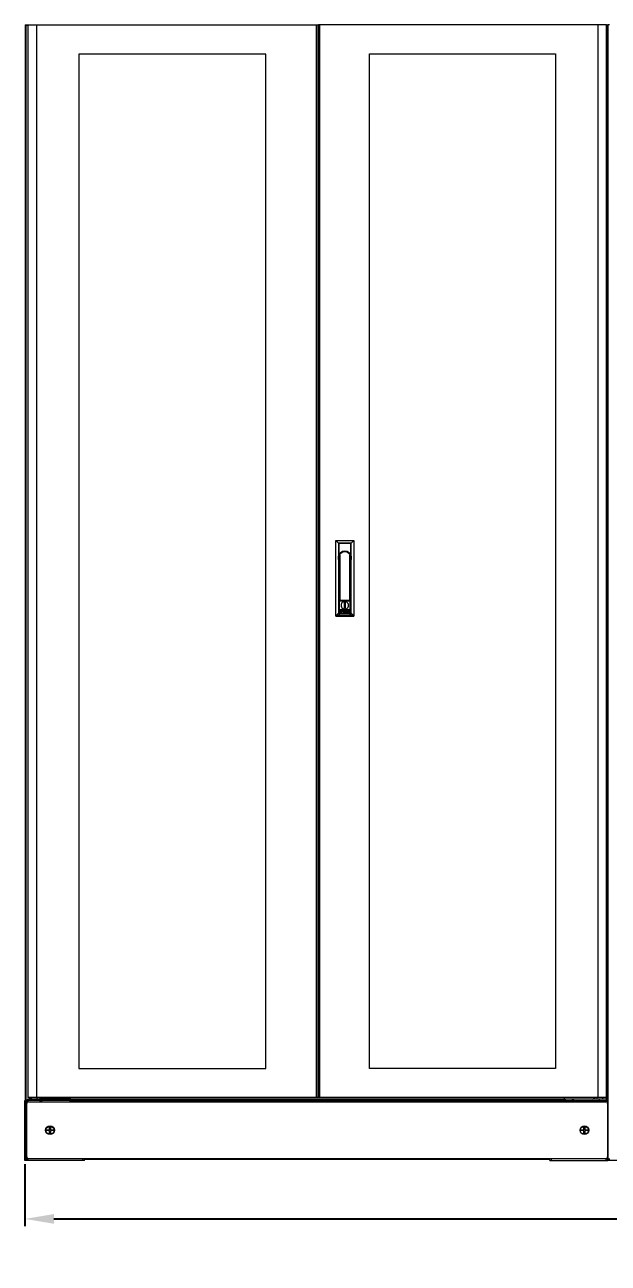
# Model space of a CAD drawing. Header units: millimetres. Extents: x 0 to 299, y -18 to 194.
# Drawn here: x 0 to 99.9, y -17.6 to 194.4 of the extents above; entities that cross this region are included whole.
import ezdxf

# ---------------------------------------------------------------- set-up
doc = ezdxf.new("R2010")
doc.units = ezdxf.units.MM
for name, color, linetype in [('2401-00329-M6-16TMHO_0', 7, 'Continuous'), ('2404-00056_0', 7, 'Continuous'), ('4204-00441-MS731-1_0', 7, 'Continuous'), ('4212-06592_0', 7, 'Continuous'), ('4212-06603_1_0', 7, 'Continuous'), ('4212-06603_1_MIR_0', 7, 'Continuous'), ('4212-06603_2_0', 7, 'Continuous'), ('4212-06603_2_MIR_0', 7, 'Continuous'), ('4212-06607_0', 7, 'Continuous'), ('4212-06611_0', 7, 'Continuous'), ('4212-06613_3_0', 7, 'Continuous'), ('4212-06615_1_0', 7, 'Continuous'), ('4212-06616_1_0', 7, 'Continuous'), ('4212-14520_0', 7, 'Continuous'), ('4212-14541_0', 7, 'Continuous'), ('4212-14559_1_0', 7, 'Continuous'), ('4212-14578_1_0', 7, 'Continuous'), ('4212-15502_0', 7, 'Continuous')]:
    doc.layers.add(name, color=color, linetype=linetype)
doc.styles.get("Standard").update_dxf_attribs({"font": 'arial.ttf'})
doc.dimstyles.new('ISO-25', dxfattribs={"dimtxt": 2.5, "dimasz": 2.5, "dimexe": 1.25, "dimexo": 0.625, "dimtad": 1, "dimtxsty": 'Standard', "dimcen": 2.5, "dimadec": 0, "dimazin": 0, "dimtfac": 1, "dimtmove": 0, "dimatfit": 3, "dimfxl": 1, "dimarcsym": 0})

# ---------------------------------------------------------------- blocks, each defined once
blk = doc.blocks.new('*D10')
at = {"color": 0, "lineweight": -2, "transparency": 16777216}
for p, q in [((0, -0.62), (0, -11.26)), ((299.19, -0.62), (299.19, -11.26)), ((5, -10.01), (134.78, -10.01)), ((294.19, -10.01), (164.41, -10.01))]:
    blk.add_line(p, q, dxfattribs=at)
at = {"color": 0, "transparency": 16777216}
for points in [[(5, -9.17), (5, -10.84), (0, -10.01)], [(294.19, -9.17), (294.19, -10.84), (299.19, -10.01)]]:
    blk.add_solid(points, dxfattribs=at)
at = {"layer": 'Defpoints', "color": 0, "transparency": 16777216}
for p in [(0, 0), (299.19, 0), (299.19, -10.01)]:
    blk.add_point(p, dxfattribs=at)
at = {"color": 0, "transparency": 16777216, "insert": (149.6, -10.01), "char_height": 5, "attachment_point": 5, "rotation": 1}
blk.add_mtext('3000 mm', dxfattribs=at)

msp = doc.modelspace()

# ---------------------------------------------------------------- linework, layer by layer
at = {"layer": '2401-00329-M6-16TMHO_0', "color": 7, "linetype": 'Continuous', "lineweight": 18}
for p, q in [((3.723, 5.101), (3.723, 5.251)), ((3.723, 5.251), (4.245, 5.251)), ((4.245, 5.101), (3.723, 5.101)), ((4.245, 5.251), (4.245, 5.773)), ((4.245, 5.773), (4.395, 5.773)), ((4.245, 4.579), (4.245, 5.101)), ((4.395, 4.579), (4.245, 4.579)), ((4.395, 5.773), (4.395, 5.251)), ((4.395, 5.251), (4.917, 5.251)), ((4.395, 5.101), (4.395, 4.579)), ((4.917, 5.101), (4.395, 5.101)), ((4.917, 5.251), (4.917, 5.101)), ((95.199, 5.251), (95.722, 5.251)), ((95.199, 5.101), (95.199, 5.251)), ((95.722, 5.101), (95.199, 5.101)), ((95.722, 5.773), (95.871, 5.773)), ((95.722, 5.251), (95.722, 5.773)), ((95.722, 4.579), (95.722, 5.101)), ((95.871, 4.579), (95.722, 4.579)), ((95.871, 5.773), (95.871, 5.251)), ((95.871, 5.251), (96.394, 5.251)), ((96.394, 5.101), (95.871, 5.101)), ((95.871, 5.101), (95.871, 4.579)), ((96.394, 5.251), (96.394, 5.101))]:
    msp.add_line(p, q, dxfattribs=at)
for centre in [(4.32, 5.176), (95.796, 5.176)]:
    msp.add_circle(centre, 0.697, dxfattribs=at)
at = {"layer": '2404-00056_0', "color": 7, "linetype": 'Continuous', "lineweight": 18}
for centre in [(4.32, 5.176), (95.796, 5.176)]:
    msp.add_circle(centre, 0.747, dxfattribs=at)
at = {"layer": '4204-00441-MS731-1_0', "color": 7, "linetype": 'Continuous', "lineweight": 18}
for p, q in [((53.244, 93.194), (53.244, 106.134)), ((53.759, 105.618), (53.244, 106.134)), ((53.244, 106.134), (56.329, 106.134)), ((53.262, 93.243), (53.262, 106.115)), ((53.262, 106.115), (56.311, 106.115)), ((55.814, 105.618), (56.329, 106.134)), ((56.311, 106.115), (56.311, 93.243)), ((56.329, 106.134), (56.329, 93.194)), ((53.728, 105.65), (53.728, 103.583)), ((55.845, 105.65), (53.728, 105.65)), ((53.759, 105.618), (53.759, 103.652)), ((55.814, 105.618), (53.759, 105.618)), ((55.814, 103.652), (55.814, 105.618)), ((55.845, 103.583), (55.845, 105.65)), ((53.741, 93.722), (53.741, 102.681)), ((53.791, 93.393), (53.791, 102.582)), ((53.841, 102.595), (53.841, 103.446)), ((53.891, 103.557), (53.891, 95.981)), ((53.94, 103.587), (53.94, 95.981)), ((55.632, 95.981), (55.632, 103.587)), ((55.682, 95.981), (55.682, 103.557)), ((55.732, 102.595), (55.732, 103.446)), ((55.782, 102.582), (55.782, 93.393)), ((55.832, 102.681), (55.832, 93.722)), ((53.94, 95.981), (53.891, 95.981)), ((53.891, 93.393), (53.891, 95.732)), ((55.682, 95.732), (53.891, 95.732)), ((53.99, 95.931), (53.99, 95.881)), ((53.99, 95.931), (55.583, 95.931)), ((53.99, 95.881), (55.583, 95.881)), ((54.712, 94.527), (54.712, 95.503)), ((54.712, 95.503), (54.861, 95.503)), ((54.712, 95.493), (54.861, 95.493)), ((54.861, 95.503), (54.861, 94.527)), ((55.583, 95.931), (55.583, 95.881)), ((55.632, 95.981), (55.682, 95.981)), ((55.682, 93.393), (55.682, 95.732)), ((53.262, 93.243), (53.741, 93.722)), ((53.293, 93.212), (53.765, 93.684)), ((53.791, 93.393), (55.782, 93.393)), ((55.682, 94.239), (53.891, 94.239)), ((53.891, 93.701), (55.682, 93.701)), ((54.085, 93.789), (54.085, 94.18)), ((54.085, 94.18), (54.281, 94.18)), ((54.134, 93.789), (54.085, 93.789)), ((54.134, 94.139), (54.134, 94.014)), ((54.289, 94.139), (54.134, 94.139)), ((54.134, 94.014), (54.289, 94.014)), ((54.134, 93.964), (54.134, 93.789)), ((54.281, 93.964), (54.134, 93.964)), ((54.281, 94.18), (54.321, 94.172)), ((54.321, 93.972), (54.281, 93.964)), ((54.313, 94.13), (54.289, 94.139)), ((54.289, 94.014), (54.313, 94.022)), ((54.33, 94.114), (54.313, 94.13)), ((54.313, 94.022), (54.33, 94.039)), ((54.321, 94.172), (54.354, 94.147)), ((54.354, 93.997), (54.321, 93.972)), ((54.338, 94.089), (54.33, 94.114)), ((54.33, 94.039), (54.338, 94.064)), ((54.338, 94.064), (54.338, 94.089)), ((54.354, 94.147), (54.379, 94.114)), ((54.379, 94.031), (54.354, 93.997)), ((54.379, 94.114), (54.387, 94.089)), ((54.387, 94.055), (54.379, 94.031)), ((54.387, 94.089), (54.387, 94.055)), ((54.452, 94.18), (54.452, 93.922)), ((54.501, 94.18), (54.452, 94.18)), ((54.452, 93.922), (54.46, 93.881)), ((54.46, 93.881), (54.476, 93.847)), ((54.476, 93.847), (54.509, 93.814)), ((54.501, 93.922), (54.501, 94.18)), ((54.509, 93.889), (54.501, 93.922)), ((54.525, 93.864), (54.509, 93.889)), ((54.509, 93.814), (54.542, 93.797)), ((54.55, 93.847), (54.525, 93.864)), ((54.542, 93.797), (54.582, 93.789)), ((54.582, 93.839), (54.55, 93.847)), ((54.615, 93.839), (54.582, 93.839)), ((54.582, 93.789), (54.615, 93.789)), ((54.647, 93.847), (54.615, 93.839)), ((54.615, 93.789), (54.656, 93.797)), ((54.672, 93.864), (54.647, 93.847)), ((54.656, 93.797), (54.688, 93.814)), ((54.688, 93.889), (54.672, 93.864)), ((54.696, 93.922), (54.688, 93.889)), ((54.688, 93.814), (54.721, 93.847)), ((54.696, 94.18), (54.696, 93.922)), ((54.745, 94.18), (54.696, 94.18)), ((54.861, 94.527), (54.712, 94.527)), ((54.721, 93.847), (54.737, 93.881)), ((54.737, 93.881), (54.745, 93.922)), ((54.745, 93.922), (54.745, 94.18)), ((54.81, 93.897), (54.819, 93.864)), ((54.859, 93.897), (54.81, 93.897)), ((54.819, 93.864), (54.843, 93.822)), ((54.843, 94.122), (54.835, 94.089)), ((54.835, 94.089), (54.835, 94.055)), ((54.835, 94.055), (54.843, 94.022)), ((54.876, 94.155), (54.843, 94.122)), ((54.843, 94.022), (54.876, 93.989)), ((54.843, 93.822), (54.884, 93.797)), ((54.867, 93.872), (54.859, 93.897)), ((54.892, 93.847), (54.867, 93.872)), ((54.908, 94.172), (54.876, 94.155)), ((54.876, 93.989), (54.908, 93.972)), ((54.884, 94.08), (54.892, 94.105)), ((54.884, 94.064), (54.884, 94.08)), ((54.892, 94.039), (54.884, 94.064)), ((54.884, 93.797), (54.925, 93.789)), ((54.892, 94.105), (54.916, 94.122)), ((54.916, 94.022), (54.892, 94.039)), ((54.925, 93.839), (54.892, 93.847)), ((54.941, 94.18), (54.908, 94.172)), ((54.908, 93.972), (54.941, 93.964)), ((54.916, 94.122), (54.941, 94.13)), ((54.941, 94.014), (54.916, 94.022)), ((54.99, 93.839), (54.925, 93.839)), ((54.925, 93.789), (54.99, 93.789)), ((54.982, 94.18), (54.941, 94.18)), ((54.941, 94.13), (54.99, 94.13)), ((54.99, 94.014), (54.941, 94.014)), ((54.941, 93.964), (54.99, 93.964)), ((55.022, 94.172), (54.982, 94.18)), ((54.99, 94.13), (55.014, 94.122)), ((55.03, 94.006), (54.99, 94.014)), ((54.99, 93.964), (55.022, 93.956)), ((55.022, 93.847), (54.99, 93.839)), ((54.99, 93.789), (55.03, 93.797)), ((55.014, 94.122), (55.03, 94.105)), ((55.055, 94.147), (55.022, 94.172)), ((55.022, 93.956), (55.047, 93.939)), ((55.047, 93.864), (55.022, 93.847)), ((55.03, 94.105), (55.039, 94.089)), ((55.063, 93.989), (55.03, 94.006)), ((55.03, 93.797), (55.063, 93.814)), ((55.039, 94.089), (55.088, 94.089)), ((55.047, 93.939), (55.063, 93.914)), ((55.063, 93.889), (55.047, 93.864)), ((55.079, 94.114), (55.055, 94.147)), ((55.096, 93.956), (55.063, 93.989)), ((55.063, 93.914), (55.063, 93.889)), ((55.063, 93.814), (55.096, 93.847)), ((55.088, 94.089), (55.079, 94.114)), ((55.112, 93.922), (55.096, 93.956)), ((55.096, 93.847), (55.112, 93.881)), ((55.112, 93.881), (55.112, 93.922)), ((55.177, 93.789), (55.177, 94.18)), ((55.177, 94.18), (55.226, 94.18)), ((55.226, 93.789), (55.177, 93.789)), ((55.226, 94.18), (55.226, 94.022)), ((55.226, 94.022), (55.454, 94.022)), ((55.226, 93.972), (55.226, 93.789)), ((55.454, 93.972), (55.226, 93.972)), ((55.415, 94.863), (55.433, 95.015)), ((55.454, 94.022), (55.454, 94.18)), ((55.454, 94.18), (55.503, 94.18)), ((55.454, 93.789), (55.454, 93.972)), ((55.503, 93.789), (55.454, 93.789)), ((55.503, 94.18), (55.503, 93.789)), ((56.279, 93.212), (55.808, 93.684)), ((56.311, 93.243), (55.832, 93.722)), ((53.247, 93.231), (53.244, 93.243)), ((53.244, 93.243), (53.262, 93.243)), ((53.244, 93.194), (56.329, 93.194)), ((53.258, 93.221), (53.247, 93.231)), ((53.254, 93.194), (53.267, 93.196)), ((53.262, 93.243), (53.271, 93.232)), ((53.271, 93.232), (53.281, 93.221)), ((53.281, 93.221), (53.293, 93.212)), ((56.279, 93.212), (53.293, 93.212)), ((56.279, 93.212), (56.291, 93.221)), ((56.279, 93.194), (56.279, 93.212)), ((56.291, 93.221), (56.302, 93.232)), ((56.302, 93.232), (56.311, 93.243)), ((56.329, 93.204), (56.326, 93.217))]:
    msp.add_line(p, q, dxfattribs=at)
for points in [[(55.433, 95.015), (55.415, 95.167), (55.359, 95.31), (55.271, 95.436), (55.154, 95.537), (55.016, 95.608), (54.864, 95.645), (54.708, 95.645), (54.557, 95.608), (54.419, 95.537), (54.302, 95.436), (54.213, 95.31), (54.158, 95.167), (54.139, 95.015)], [(53.765, 93.684), (53.758, 93.689), (53.751, 93.696), (53.746, 93.704), (53.742, 93.712), (53.741, 93.722)], [(53.791, 93.629), (53.789, 93.646), (53.784, 93.661), (53.776, 93.674), (53.765, 93.684)], [(54.139, 95.015), (54.158, 94.863), (54.213, 94.72), (54.302, 94.594), (54.419, 94.493), (54.557, 94.422), (54.708, 94.385), (54.864, 94.385), (55.016, 94.422), (55.154, 94.493), (55.271, 94.594), (55.359, 94.72), (55.415, 94.863)], [(54.139, 95.005), (54.156, 94.864), (54.203, 94.73), (54.281, 94.61), (54.383, 94.509), (54.506, 94.434), (54.642, 94.387), (54.786, 94.371), (54.93, 94.387), (55.067, 94.434), (55.19, 94.509), (55.292, 94.61), (55.369, 94.73), (55.417, 94.864), (55.433, 95.005)], [(55.808, 93.684), (55.797, 93.674), (55.789, 93.661), (55.784, 93.646), (55.782, 93.629)], [(55.808, 93.684), (55.82, 93.694), (55.829, 93.707), (55.832, 93.722)], [(53.293, 93.212), (53.274, 93.215), (53.258, 93.221)], [(53.267, 93.196), (53.279, 93.203), (53.293, 93.212)], [(56.301, 93.208), (56.291, 93.197), (56.279, 93.194)], [(56.311, 93.243), (56.308, 93.224), (56.301, 93.208)], [(56.326, 93.217), (56.32, 93.229), (56.311, 93.243)]]:
    msp.add_lwpolyline(points, dxfattribs=at)
for centre, radius, start, end in [((54.786, 103.147), 1.145, 330.40815, 209.59185), ((54.786, 103.147), 1.095, 329.72736, 210.27264), ((54.786, 103.147), 1.045, 334.79123, 205.20877), ((53.99, 103.446), 0.149, 109.47122, 180), ((55.583, 103.446), 0.149, 0, 70.52878), ((53.99, 95.981), 0.0995, 180, 270), ((53.99, 95.981), 0.0498, 180, 270), ((55.583, 95.981), 0.0995, 270, 360), ((55.583, 95.981), 0.0498, 270, 0)]:
    msp.add_arc(centre, radius, start, end, dxfattribs=at)
at = {"layer": '4212-06592_0', "color": 7, "linetype": 'Continuous', "lineweight": 18}
for p, q in [((0.289, 194.4), (0.289, 194.32)), ((0.508, 194.4), (0.508, 194.32)), ((99.579, 194.4), (99.828, 194.4)), ((99.609, 10.023), (99.609, 194.4)), ((99.828, 194.4), (99.828, 0.299)), ((99.828, 0.299), (99.828, 194.4)), ((100.077, 194.4), (99.828, 194.4)), ((2.558, 10.75), (2.558, 10.551)), ((97.558, 10.551), (97.558, 10.75)), ((0.289, 10.372), (0.289, 0.299)), ((0.508, 10.372), (0.508, 10.023)), ((2.558, 10.253), (2.558, 10.053)), ((2.777, 10.253), (2.777, 10.053)), ((97.339, 10.053), (97.339, 10.253)), ((97.558, 10.053), (97.558, 10.253)), ((0.289, 0.299), (0.637, 0.299)), ((0.508, 0.329), (0.508, 0.299)), ((99.479, 0.299), (99.828, 0.299)), ((99.609, 0.299), (99.609, 0.329)), ((99.828, 0.299), (100.176, 0.299))]:
    msp.add_line(p, q, dxfattribs=at)
at = {"layer": '4212-06603_1_0', "color": 7, "linetype": 'Continuous', "lineweight": 18}
for p, q in [((10.243, 0), (0, 0)), ((0.289, 0), (0.289, 0.299)), ((0.51, 0.299), (0.637, 0.299)), ((0.587, 0), (0.587, 0.299)), ((9.944, 0), (9.944, 0.299)), ((10.243, 0), (10.243, 0.299)), ((99.828, 0), (99.828, 0.299)), ((109.782, 0), (99.828, 0))]:
    msp.add_line(p, q, dxfattribs=at)
at = {"layer": '4212-06603_1_MIR_0', "color": 7, "linetype": 'Continuous', "lineweight": 18}
for p, q in [((89.874, 0), (89.874, 0.299)), ((89.874, 0), (99.828, 0)), ((90.173, 0), (90.173, 0.299)), ((99.479, 0.299), (99.607, 0.299)), ((99.529, 0), (99.529, 0.299)), ((99.828, 0.299), (99.828, 0))]:
    msp.add_line(p, q, dxfattribs=at)
at = {"layer": '4212-06603_2_0', "color": 7, "linetype": 'Continuous', "lineweight": 18}
msp.add_line((7.754, 10.053), (7.754, 10.253), dxfattribs=at)
msp.add_arc((2.996, 10.034), 0.219, 90, 174.60176, dxfattribs=at)
at = {"layer": '4212-06603_2_MIR_0', "color": 7, "linetype": 'Continuous', "lineweight": 18}
msp.add_line((92.362, 10.053), (92.362, 10.253), dxfattribs=at)
msp.add_arc((97.12, 10.034), 0.219, 5.39824, 90, dxfattribs=at)
at = {"layer": '4212-06607_0', "color": 7, "linetype": 'Continuous', "lineweight": 18}
for p, q in [((0.07, 194.4), (0.07, 10.372)), ((0.07, 194.4), (0.189, 194.4)), ((0.07, 194.32), (0.538, 194.32)), ((0.189, 194.4), (0.189, 194.32)), ((0.189, 194.4), (0.538, 194.4)), ((0.209, 194.32), (0.209, 10.372)), ((0.866, 10.75), (0.866, 10.671)), ((0.07, 10.372), (0.538, 10.372))]:
    msp.add_line(p, q, dxfattribs=at)
msp.add_arc((0.567, 10.671), 0.299, 336.39486, 0, dxfattribs=at)
at = {"layer": '4212-06611_0', "color": 7, "linetype": 'Continuous', "lineweight": 18}
for p, q in [((0, 0), (0, 10.253)), ((0, 10.253), (0.289, 10.253)), ((0, 9.954), (0.149, 9.954)), ((0.149, 0.299), (0.149, 10.253)), ((0.149, 10.103), (0.189, 10.103)), ((0.189, 10.103), (0.189, 10.372)), ((0.289, 6.116), (0.174, 6.182)), ((0.174, 4.17), (0.174, 6.182)), ((0.289, 4.236), (0.174, 4.17)), ((0, 0.597), (0.149, 0.597)), ((0, 0.299), (0.149, 0.299))]:
    msp.add_line(p, q, dxfattribs=at)
for centre, radius, start, end in [((0.189, 10.253), 0.149, 270, 312.00436), ((0.199, 6.225), 0.0498, 180, 240), ((0.199, 4.127), 0.0498, 120, 180)]:
    msp.add_arc(centre, radius, start, end, dxfattribs=at)
at = {"layer": '4212-06613_3_0', "color": 7, "linetype": 'Continuous', "lineweight": 18}
for p, q in [((1.155, 10.551), (1.155, 10.75)), ((2.15, 10.551), (2.15, 10.75)), ((97.966, 10.551), (97.966, 10.75)), ((98.962, 10.551), (98.962, 10.75))]:
    msp.add_line(p, q, dxfattribs=at)
at = {"layer": '4212-06615_1_0', "color": 7, "linetype": 'Continuous', "lineweight": 18}
for p, q in [((2.727, 10.551), (2.727, 10.75)), ((7.754, 10.75), (7.754, 10.551)), ((0.538, 10.253), (0.538, 10.551)), ((0.538, 10.551), (7.754, 10.551)), ((7.754, 10.253), (0.538, 10.253)), ((1.732, 10.253), (1.732, 10.551)), ((7.754, 10.571), (2.727, 10.571)), ((6.177, 10.253), (6.177, 10.551)), ((6.333, 10.253), (6.333, 10.551)), ((7.611, 10.551), (7.611, 10.253)), ((7.754, 10.551), (7.754, 10.253))]:
    msp.add_line(p, q, dxfattribs=at)
at = {"layer": '4212-06616_1_0', "color": 7, "linetype": 'Continuous', "lineweight": 18}
for p, q in [((92.362, 10.75), (92.362, 10.551)), ((97.389, 10.551), (97.389, 10.75)), ((92.362, 10.571), (97.389, 10.571)), ((92.362, 10.551), (99.579, 10.551)), ((92.362, 10.551), (92.362, 10.253)), ((92.362, 10.253), (99.579, 10.253)), ((92.505, 10.551), (92.505, 10.253)), ((93.784, 10.253), (93.784, 10.551)), ((93.939, 10.253), (93.939, 10.551)), ((98.385, 10.253), (98.385, 10.551)), ((99.579, 10.551), (99.579, 10.253))]:
    msp.add_line(p, q, dxfattribs=at)
at = {"layer": '4212-14520_0', "color": 7, "linetype": 'Continuous', "lineweight": 18}
for p, q in [((2.814, 10.153), (2.777, 10.153)), ((92.362, 10.153), (7.754, 10.153)), ((97.339, 10.153), (97.302, 10.153)), ((10.243, 0.199), (89.874, 0.199))]:
    msp.add_line(p, q, dxfattribs=at)
at = {"layer": '4212-14541_0', "color": 7, "linetype": 'Continuous', "lineweight": 18}
for p, q in [((0.338, 0.597), (0.338, 9.755)), ((0.637, 10.053), (99.479, 10.053)), ((99.778, 9.755), (99.778, 0.597)), ((99.878, 0.597), (99.878, 9.755)), ((99.479, 0.299), (0.637, 0.299))]:
    msp.add_line(p, q, dxfattribs=at)
for centre, start, end in [((0.637, 9.755), 90, 180), ((99.479, 9.755), 0, 90), ((0.637, 0.597), 180, 270), ((99.479, 0.597), 270, 0)]:
    msp.add_arc(centre, 0.299, start, end, dxfattribs=at)
at = {"layer": '4212-14559_1_0', "color": 7, "linetype": 'Continuous', "lineweight": 18}
for p, q in [((0.538, 194.4), (0.538, 10.75)), ((0.538, 194.4), (50.307, 194.4)), ((2.031, 194.4), (2.031, 10.75)), ((49.889, 194.4), (49.889, 10.75)), ((50.008, 194.4), (50.008, 10.75)), ((50.028, 10.75), (50.028, 194.4)), ((50.307, 10.75), (0.538, 10.75))]:
    msp.add_line(p, q, dxfattribs=at)
at = {"layer": '4212-14559_1_0', "color": 0, "linetype": 'Continuous', "lineweight": 18}
for p, q in [((9.267, 189.393), (9.267, 15.727)), ((41.279, 189.393), (9.267, 189.393)), ((41.279, 15.727), (41.279, 189.393)), ((9.267, 15.727), (41.279, 15.727))]:
    msp.add_line(p, q, dxfattribs=at)
at = {"layer": '4212-14578_1_0', "color": 7, "linetype": 'Continuous', "lineweight": 18}
for p, q in [((50.307, 194.4), (50.307, 10.75)), ((99.579, 194.4), (50.307, 194.4)), ((50.427, 194.4), (50.427, 10.75)), ((98.086, 194.4), (98.086, 10.75)), ((99.579, 194.4), (99.579, 10.75)), ((99.579, 10.75), (50.307, 10.75))]:
    msp.add_line(p, q, dxfattribs=at)
at = {"layer": '4212-14578_1_0', "color": 0, "linetype": 'Continuous', "lineweight": 18}
for p, q in [((59.037, 15.727), (59.037, 189.443)), ((59.037, 189.443), (90.849, 189.443)), ((90.849, 189.443), (90.849, 15.727)), ((90.849, 15.727), (59.037, 15.727))]:
    msp.add_line(p, q, dxfattribs=at)
at = {"layer": '4212-15502_0', "color": 7, "linetype": 'Continuous', "lineweight": 18}
for p, q in [((92.362, 10.472), (7.754, 10.472)), ((92.362, 10.253), (7.754, 10.253))]:
    msp.add_line(p, q, dxfattribs=at)

# ---------------------------------------------------------------- dimensions: what is measured, and where the dimension line sits
dim = msp.add_linear_dim(base=(299.195, -10.006), p1=(0, 0), p2=(299.195, 0), text='3000 mm', dimstyle='ISO-25', override={"dimtxt": 5, "dimasz": 5})
dim.commit()
dim.dimension.update_dxf_attribs({"geometry": '*D10', "text_midpoint": (149.597, -10.006), "text_rotation": 1})

doc.saveas('drawing.dxf')
